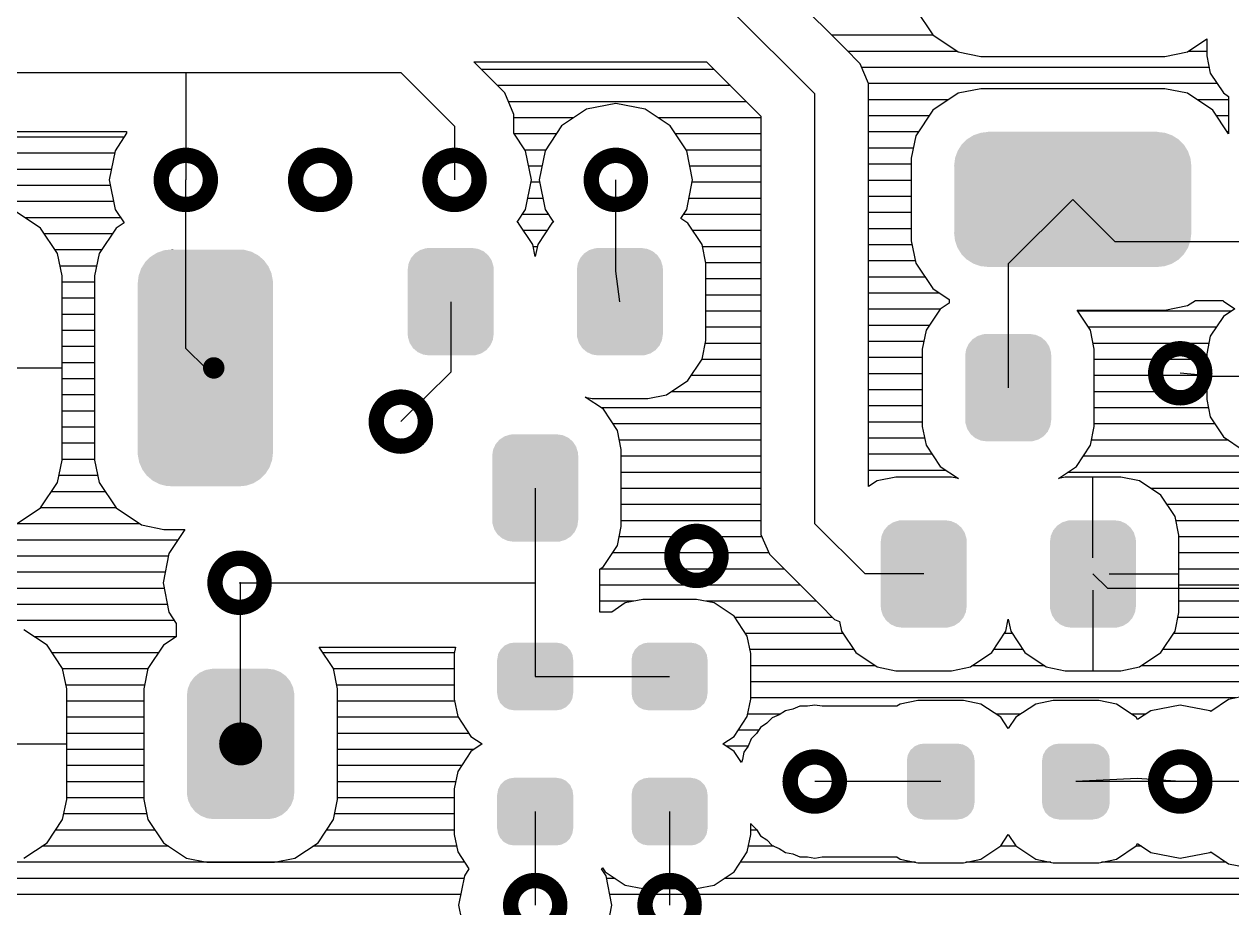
# Model space of a CAD drawing. Extents: x 295 to 953, y 10 to 290.
# Drawn here: x 752.84 to 781.38, y 116.29 to 137.18 of the extents above; entities that cross this region are included whole.
import ezdxf

# ---------------------------------------------------------------- set-up
doc = ezdxf.new("R2010")
doc.units = 0
doc.header["$LTSCALE"] = 5
doc.header["$MEASUREMENT"] = 0
doc.layers.get('0').update_dxf_attribs({"linetype": 'CONTINUOUS', "lineweight": 25})

msp = doc.modelspace()

# ---------------------------------------------------------------- linework, layer by layer
for p, q in [((772.242, 136.604), (770.566, 138.28)), ((771.521, 135.532), (769.489, 137.564)), ((773.909, 137.528), (774.31, 136.929)), ((774.325, 136.919), (771.933, 136.919)), ((774.31, 136.929), (774.909, 136.528)), ((780.33, 136.528), (780.782, 136.832)), ((780.782, 136.832), (780.782, 136.436)), ((772.598, 136.248), (772.242, 136.604)), ((774.894, 136.538), (772.314, 136.538)), ((774.909, 136.528), (775.443, 136.421)), ((775.443, 136.421), (779.796, 136.421)), ((779.796, 136.421), (780.33, 136.528)), ((780.782, 136.538), (780.345, 136.538)), ((780.782, 136.436), (780.868, 136.025)), ((763.805, 135.954), (763.464, 136.294)), ((763.464, 136.294), (768.966, 136.294)), ((769.149, 136.111), (763.647, 136.111)), ((768.966, 136.294), (770.251, 135.004)), ((772.791, 135.781), (772.598, 136.248)), ((780.838, 136.157), (772.639, 136.157)), ((750.642, 136.04), (756.662, 136.04)), ((756.662, 136.04), (761.742, 136.04)), ((756.662, 136.04), (756.662, 133.5)), ((761.742, 136.04), (763.012, 134.77)), ((764.201, 135.557), (763.805, 135.954)), ((780.868, 136.025), (781.178, 135.557)), ((769.53, 135.73), (764.028, 135.73)), ((764.409, 135.044), (764.201, 135.557)), ((772.791, 135.278), (772.791, 135.781)), ((781.031, 135.776), (772.791, 135.776)), ((774.909, 135.547), (774.31, 135.146)), ((775.443, 135.654), (774.909, 135.547)), ((779.796, 135.654), (775.443, 135.654)), ((780.33, 135.547), (779.796, 135.654)), ((780.929, 135.146), (780.33, 135.547)), ((781.178, 135.557), (781.3, 135.476)), ((769.911, 135.349), (764.287, 135.349)), ((766.822, 135.308), (766.131, 135.171)), ((767.518, 135.171), (766.822, 135.308)), ((771.521, 125.372), (771.521, 135.532)), ((774.681, 135.395), (772.791, 135.395)), ((772.791, 126.251), (772.791, 135.278)), ((781.3, 135.395), (780.558, 135.395)), ((781.3, 135.476), (781.3, 134.587)), ((764.409, 134.607), (764.409, 135.044)), ((765.821, 134.968), (764.409, 134.968)), ((766.131, 135.171), (765.542, 134.78)), ((768.107, 134.78), (767.518, 135.171)), ((770.251, 134.968), (767.828, 134.968)), ((770.251, 135.004), (770.251, 125.621)), ((774.219, 135.014), (772.791, 135.014)), ((774.31, 135.146), (773.909, 134.546)), ((781.3, 134.587), (780.929, 135.146)), ((781.3, 135.014), (781.021, 135.014)), ((763.012, 134.77), (763.012, 133.5)), ((765.542, 134.78), (765.151, 134.191)), ((768.499, 134.191), (768.107, 134.78)), ((755.204, 134.511), (752.06, 134.511)), ((752.146, 134.643), (755.265, 134.643)), ((755.265, 134.607), (754.991, 134.191)), ((755.265, 134.643), (755.265, 134.607)), ((764.689, 134.191), (764.409, 134.607)), ((765.415, 134.587), (764.424, 134.587)), ((770.251, 134.587), (768.234, 134.587)), ((773.965, 134.633), (772.791, 134.633)), ((773.909, 134.546), (773.802, 134.018)), ((781.3, 134.633), (781.275, 134.633)), ((754.981, 134.13), (751.242, 134.13)), ((754.991, 134.191), (754.854, 133.5)), ((765.161, 134.206), (764.678, 134.206)), ((764.826, 133.5), (764.689, 134.191)), ((765.151, 134.191), (765.014, 133.5)), ((770.251, 134.206), (768.488, 134.206)), ((768.636, 133.5), (768.499, 134.191)), ((773.853, 134.252), (772.791, 134.252)), ((765.075, 133.825), (764.765, 133.825)), ((770.251, 133.825), (768.575, 133.825)), ((773.802, 133.871), (772.791, 133.871)), ((773.802, 134.018), (773.802, 132.057)), ((754.904, 133.749), (748.9, 133.749)), ((754.879, 133.368), (748.925, 133.368)), ((754.854, 133.5), (754.991, 132.804)), ((756.662, 129.512), (756.662, 133.5)), ((764.689, 132.804), (764.826, 133.5)), ((765.024, 133.444), (764.816, 133.444)), ((765.014, 133.5), (765.151, 132.804)), ((766.822, 131.346), (766.822, 133.5)), ((768.499, 132.804), (768.636, 133.5)), ((770.251, 133.444), (768.626, 133.444)), ((773.802, 133.49), (772.791, 133.49)), ((754.955, 132.987), (748.849, 132.987)), ((765.1, 133.063), (764.739, 133.063)), ((770.251, 133.063), (768.549, 133.063)), ((773.802, 133.109), (772.791, 133.109)), ((777.617, 133.038), (776.093, 131.514)), ((778.608, 132.047), (777.617, 133.038)), ((753.233, 132.362), (752.634, 132.763)), ((754.991, 132.804), (755.204, 132.484)), ((764.49, 132.504), (764.689, 132.804)), ((765.232, 132.682), (764.607, 132.682)), ((765.151, 132.804), (765.349, 132.504)), ((768.356, 132.591), (768.499, 132.804)), ((770.251, 132.682), (768.417, 132.682)), ((773.802, 132.728), (772.791, 132.728)), ((755.118, 132.606), (752.862, 132.606)), ((755.204, 132.484), (755.016, 132.362)), ((764.526, 132.479), (764.49, 132.504)), ((764.861, 131.976), (764.526, 132.479)), ((765.313, 132.479), (764.978, 131.976)), ((765.349, 132.504), (765.313, 132.479)), ((768.524, 132.479), (768.356, 132.591)), ((768.864, 131.976), (768.524, 132.479)), ((753.634, 131.763), (753.233, 132.362)), ((754.925, 132.225), (753.325, 132.225)), ((755.016, 132.362), (754.615, 131.763)), ((765.191, 132.301), (764.648, 132.301)), ((770.251, 132.301), (768.646, 132.301)), ((773.802, 132.347), (772.791, 132.347)), ((754.671, 131.844), (753.579, 131.844)), ((764.917, 131.692), (764.861, 131.976)), ((764.963, 131.92), (764.876, 131.92)), ((764.978, 131.976), (764.917, 131.692)), ((768.951, 131.529), (768.864, 131.976)), ((770.251, 131.92), (768.874, 131.92)), ((773.822, 131.966), (772.791, 131.966)), ((773.802, 132.057), (773.909, 131.529)), ((778.608, 132.047), (782.697, 132.047)), ((753.741, 131.229), (753.634, 131.763)), ((754.615, 131.763), (754.508, 131.229)), ((770.251, 131.539), (768.951, 131.539)), ((773.899, 131.585), (772.791, 131.585)), ((754.554, 131.463), (753.695, 131.463)), ((766.919, 130.62), (766.822, 131.346)), ((768.951, 129.705), (768.951, 131.529)), ((773.909, 131.529), (774.31, 130.93)), ((776.093, 131.514), (776.093, 128.588)), ((753.741, 126.876), (753.741, 131.229)), ((754.508, 131.082), (753.741, 131.082)), ((754.508, 131.229), (754.508, 126.876)), ((770.251, 131.158), (768.951, 131.158)), ((774.127, 131.204), (772.791, 131.204)), ((754.508, 130.701), (753.741, 130.701)), ((770.251, 130.777), (768.951, 130.777)), ((774.468, 130.823), (772.791, 130.823)), ((774.31, 130.93), (774.696, 130.67)), ((762.921, 130.62), (762.921, 128.958)), ((774.488, 130.442), (772.791, 130.442)), ((774.488, 130.447), (774.153, 129.944)), ((774.696, 130.584), (774.488, 130.447)), ((774.696, 130.67), (774.696, 130.584)), ((778.039, 129.944), (777.719, 130.422)), ((777.719, 130.422), (779.796, 130.422)), ((779.796, 130.422), (780.33, 130.528)), ((780.33, 130.528), (780.518, 130.65)), ((780.518, 130.65), (781.163, 130.65)), ((781.163, 130.65), (781.178, 130.63)), ((781.178, 130.63), (781.447, 130.452)), ((781.447, 130.452), (781.178, 130.269)), ((754.508, 130.32), (753.741, 130.32)), ((770.251, 130.396), (768.951, 130.396)), ((781.366, 130.396), (777.739, 130.396)), ((781.178, 130.269), (780.868, 129.802)), ((754.508, 129.939), (753.741, 129.939)), ((770.251, 130.015), (768.951, 130.015)), ((774.229, 130.061), (772.791, 130.061)), ((774.153, 129.944), (774.061, 129.497)), ((781.005, 130.015), (777.993, 130.015)), ((778.125, 129.497), (778.039, 129.944)), ((754.508, 129.558), (753.741, 129.558)), ((768.864, 129.263), (768.951, 129.705)), ((770.251, 129.634), (768.935, 129.634)), ((774.102, 129.68), (772.791, 129.68)), ((780.833, 129.634), (778.1, 129.634)), ((780.868, 129.802), (780.782, 129.39)), ((757.124, 129.055), (756.662, 129.512)), ((768.524, 128.755), (768.864, 129.263)), ((774.061, 129.299), (772.791, 129.299)), ((774.061, 129.497), (774.061, 127.673)), ((778.125, 127.673), (778.125, 129.497)), ((780.782, 129.39), (780.782, 128.308)), ((751.506, 129.055), (753.741, 129.055)), ((754.508, 129.177), (753.741, 129.177)), ((757.124, 129.055), (757.297, 128.877)), ((757.323, 128.903), (757.323, 129.055)), ((770.251, 129.253), (768.859, 129.253)), ((780.782, 129.253), (778.125, 129.253)), ((754.508, 128.796), (753.741, 128.796)), ((757.297, 128.877), (757.323, 128.903)), ((762.921, 128.958), (761.742, 127.785)), ((768.021, 128.42), (768.524, 128.755)), ((770.251, 128.872), (768.6, 128.872)), ((774.061, 128.918), (772.791, 128.918)), ((780.782, 128.872), (778.125, 128.872)), ((780.995, 128.852), (780.157, 128.928)), ((782.316, 128.852), (780.782, 128.852)), ((782.697, 128.852), (780.995, 128.852)), ((754.508, 128.415), (753.741, 128.415)), ((767.579, 128.334), (768.021, 128.42)), ((770.251, 128.491), (768.128, 128.491)), ((774.061, 128.537), (772.791, 128.537)), ((780.782, 128.491), (778.125, 128.491)), ((766.527, 128.08), (766.101, 128.364)), ((766.101, 128.364), (766.263, 128.334)), ((766.263, 128.334), (767.579, 128.334)), ((774.061, 128.156), (772.791, 128.156)), ((780.782, 128.308), (780.868, 127.897)), ((754.508, 128.034), (753.741, 128.034)), ((770.251, 128.11), (766.482, 128.11)), ((766.863, 127.572), (766.527, 128.08)), ((780.823, 128.11), (778.125, 128.11)), ((780.868, 127.897), (781.178, 127.429)), ((754.508, 127.653), (753.741, 127.653)), ((770.251, 127.729), (766.761, 127.729)), ((766.949, 127.13), (766.863, 127.572)), ((774.061, 127.775), (772.791, 127.775)), ((774.061, 127.673), (774.153, 127.231)), ((778.039, 127.231), (778.125, 127.673)), ((780.98, 127.729), (778.125, 127.729)), ((754.508, 127.272), (753.741, 127.272)), ((770.251, 127.348), (766.908, 127.348)), ((774.117, 127.394), (772.791, 127.394)), ((781.3, 127.348), (778.064, 127.348)), ((781.178, 127.429), (781.646, 127.114)), ((766.949, 125.306), (766.949, 127.13)), ((774.295, 127.013), (772.791, 127.013)), ((774.153, 127.231), (774.488, 126.723)), ((777.703, 126.723), (778.039, 127.231)), ((753.634, 126.342), (753.741, 126.876)), ((754.508, 126.891), (753.741, 126.891)), ((754.508, 126.876), (754.615, 126.342)), ((770.251, 126.967), (766.949, 126.967)), ((774.488, 126.723), (774.915, 126.439)), ((777.277, 126.439), (777.703, 126.723)), ((785.054, 126.967), (777.861, 126.967)), ((754.579, 126.51), (753.67, 126.51)), ((770.251, 126.586), (766.949, 126.586)), ((774.63, 126.632), (772.791, 126.632)), ((773.436, 126.469), (772.994, 126.383)), ((774.752, 126.469), (773.436, 126.469)), ((774.915, 126.439), (774.752, 126.469)), ((777.439, 126.469), (777.277, 126.439)), ((778.755, 126.469), (777.439, 126.469)), ((786.761, 126.586), (777.495, 126.586)), ((778.095, 124.564), (778.095, 126.469)), ((779.197, 126.383), (778.755, 126.469)), ((753.233, 125.743), (753.634, 126.342)), ((754.757, 126.129), (753.492, 126.129)), ((754.615, 126.342), (755.016, 125.743)), ((764.917, 126.215), (764.917, 123.975)), ((770.251, 126.205), (766.949, 126.205)), ((772.994, 126.383), (772.791, 126.251)), ((779.7, 126.048), (779.197, 126.383)), ((786.761, 126.205), (779.466, 126.205)), ((780.04, 125.54), (779.7, 126.048)), ((752.634, 125.342), (753.233, 125.743)), ((755.011, 125.748), (753.238, 125.748)), ((755.016, 125.743), (755.616, 125.342)), ((770.251, 125.824), (766.949, 125.824)), ((770.251, 125.621), (770.251, 125.118)), ((784.236, 125.824), (779.852, 125.824)), ((755.575, 125.367), (752.674, 125.367)), ((755.616, 125.342), (756.144, 125.235)), ((766.863, 124.859), (766.949, 125.306)), ((770.251, 125.443), (766.949, 125.443)), ((772.71, 124.183), (771.521, 125.372)), ((780.127, 125.098), (780.04, 125.54)), ((783.83, 125.443), (780.061, 125.443)), ((756.474, 124.986), (742.758, 124.986)), ((756.144, 125.235), (756.642, 125.235)), ((756.642, 125.235), (756.261, 124.666)), ((770.277, 125.062), (766.903, 125.062)), ((770.251, 125.118), (770.449, 124.651)), ((780.127, 123.274), (780.127, 125.098)), ((783.576, 125.062), (780.127, 125.062)), ((766.527, 124.356), (766.863, 124.859)), ((756.251, 124.605), (742.565, 124.605)), ((756.261, 124.666), (756.124, 123.975)), ((770.434, 124.681), (766.741, 124.681)), ((770.449, 124.651), (771.633, 123.467)), ((783.49, 124.681), (780.127, 124.681)), ((756.174, 124.224), (742.311, 124.224)), ((766.441, 124.3), (766.527, 124.356)), ((770.8, 124.3), (766.441, 124.3)), ((766.441, 124.275), (766.441, 124.3)), ((766.441, 123.67), (766.441, 124.275)), ((774.097, 124.183), (772.71, 124.183)), ((778.095, 124.183), (778.435, 123.848)), ((778.476, 124.183), (780.127, 124.183)), ((783.439, 124.3), (780.127, 124.3)), ((756.149, 123.843), (742.311, 123.843)), ((756.124, 123.975), (756.261, 123.279)), ((757.932, 123.975), (764.917, 123.975)), ((757.958, 123.975), (757.932, 123.975)), ((757.958, 123.95), (757.932, 123.975)), ((757.937, 123.975), (757.932, 123.975)), ((757.958, 120.165), (757.958, 123.975)), ((757.958, 120.165), (757.958, 123.95)), ((764.917, 123.975), (764.917, 121.76)), ((771.181, 123.919), (766.441, 123.919)), ((778.435, 123.848), (782.697, 123.848)), ((783.515, 123.919), (780.127, 123.919)), ((766.441, 123.284), (766.441, 123.67)), ((767.457, 123.579), (767.041, 123.497)), ((768.732, 123.579), (767.457, 123.579)), ((769.149, 123.497), (768.732, 123.579)), ((778.095, 123.802), (778.095, 121.897)), ((756.225, 123.462), (745.064, 123.462)), ((756.261, 123.279), (756.434, 123.015)), ((767.244, 123.538), (766.441, 123.538)), ((766.726, 123.284), (766.441, 123.284)), ((767.041, 123.497), (766.726, 123.284)), ((771.562, 123.538), (768.946, 123.538)), ((769.616, 123.183), (769.149, 123.497)), ((771.633, 123.467), (771.988, 123.106)), ((780.04, 122.827), (780.127, 123.274)), ((783.647, 123.538), (780.127, 123.538)), ((756.388, 123.081), (745.552, 123.081)), ((756.434, 123.015), (756.434, 122.695)), ((769.926, 122.715), (769.616, 123.183)), ((771.943, 123.157), (769.636, 123.157)), ((771.988, 123.106), (772.105, 123.061)), ((772.105, 123.061), (772.151, 122.827)), ((776.037, 122.827), (776.093, 123.111)), ((776.093, 123.111), (776.154, 122.827)), ((783.901, 123.157), (780.106, 123.157)), ((753.386, 122.497), (752.837, 122.862)), ((756.434, 122.7), (753.076, 122.7)), ((756.434, 122.695), (756.134, 122.497)), ((772.187, 122.776), (769.89, 122.776)), ((770.012, 122.304), (769.926, 122.715)), ((772.151, 122.827), (772.491, 122.324)), ((775.702, 122.324), (776.037, 122.827)), ((776.19, 122.776), (776.002, 122.776)), ((776.154, 122.827), (776.489, 122.324)), ((779.7, 122.324), (780.04, 122.827)), ((784.404, 122.776), (780.005, 122.776)), ((753.751, 121.948), (753.386, 122.497)), ((756.134, 122.497), (755.768, 121.948)), ((760.152, 121.948), (759.817, 122.451)), ((759.817, 122.451), (763.032, 122.451)), ((763.032, 122.451), (763.002, 122.304)), ((756.017, 122.319), (753.502, 122.319)), ((763.007, 122.319), (759.903, 122.319)), ((763.002, 122.304), (763.002, 121.222)), ((772.441, 122.395), (769.992, 122.395)), ((770.012, 121.222), (770.012, 122.304)), ((772.491, 122.324), (772.994, 121.989)), ((775.199, 121.989), (775.702, 122.324)), ((776.444, 122.395), (775.748, 122.395)), ((776.489, 122.324), (776.992, 121.989)), ((779.197, 121.989), (779.7, 122.324)), ((784.871, 122.395), (779.751, 122.395)), ((753.848, 121.471), (753.751, 121.948)), ((755.768, 121.938), (753.751, 121.938)), ((755.768, 121.948), (755.672, 121.471)), ((760.244, 121.471), (760.152, 121.948)), ((763.002, 121.938), (760.152, 121.938)), ((772.954, 122.014), (770.012, 122.014)), ((772.994, 121.989), (773.436, 121.897)), ((773.436, 121.897), (774.752, 121.897)), ((774.752, 121.897), (775.199, 121.989)), ((776.957, 122.014), (775.235, 122.014)), ((776.992, 121.989), (777.439, 121.897)), ((777.439, 121.897), (778.755, 121.897)), ((778.755, 121.897), (779.197, 121.989)), ((784.79, 122.014), (779.238, 122.014)), ((755.692, 121.557), (753.827, 121.557)), ((763.002, 121.557), (760.228, 121.557)), ((764.917, 121.76), (768.092, 121.76)), ((784.775, 121.633), (770.012, 121.633)), ((753.848, 118.854), (753.848, 121.471)), ((755.672, 121.471), (755.672, 118.854)), ((760.244, 118.854), (760.244, 121.471)), ((781.747, 121.308), (781.3, 121.217)), ((755.672, 121.176), (753.848, 121.176)), ((763.012, 121.176), (760.244, 121.176)), ((763.002, 121.222), (763.088, 120.81)), ((769.926, 120.81), (770.012, 121.222)), ((781.473, 121.252), (770.012, 121.252)), ((771.003, 120.983), (770.83, 120.947)), ((771.171, 121.054), (771.003, 120.983)), ((771.348, 121.054), (771.171, 121.054)), ((771.521, 121.084), (771.348, 121.054)), ((771.699, 121.054), (771.521, 121.084)), ((773.462, 121.054), (771.699, 121.054)), ((773.543, 121.105), (773.462, 121.054)), ((773.954, 121.191), (773.543, 121.105)), ((775.036, 121.191), (773.954, 121.191)), ((775.448, 121.105), (775.036, 121.191)), ((775.915, 120.795), (775.448, 121.105)), ((776.743, 121.105), (776.276, 120.795)), ((777.155, 121.191), (776.743, 121.105)), ((778.237, 121.191), (777.155, 121.191)), ((778.648, 121.105), (778.237, 121.191)), ((779.116, 120.795), (778.648, 121.105)), ((780.157, 121.084), (779.466, 120.947)), ((780.853, 120.947), (780.157, 121.084)), ((781.3, 121.217), (780.878, 120.932)), ((755.672, 120.795), (753.848, 120.795)), ((763.093, 120.795), (760.244, 120.795)), ((763.088, 120.81), (763.398, 120.343)), ((769.616, 120.343), (769.926, 120.81)), ((770.713, 120.871), (769.941, 120.871)), ((770.515, 120.78), (770.388, 120.653)), ((770.683, 120.851), (770.515, 120.78)), ((770.83, 120.947), (770.683, 120.851)), ((776.388, 120.871), (775.804, 120.871)), ((776.093, 120.526), (775.915, 120.795)), ((776.276, 120.795), (776.093, 120.526)), ((779.349, 120.871), (779.004, 120.871)), ((779.151, 120.739), (779.116, 120.795)), ((779.466, 120.947), (779.151, 120.739)), ((780.878, 120.932), (780.853, 120.947)), ((755.672, 120.414), (753.848, 120.414)), ((763.347, 120.414), (760.244, 120.414)), ((770.195, 120.49), (769.713, 120.49)), ((770.241, 120.556), (770.144, 120.409)), ((770.388, 120.653), (770.241, 120.556)), ((751.943, 120.165), (753.848, 120.165)), ((763.398, 120.343), (763.667, 120.165)), ((763.667, 120.165), (763.398, 119.982)), ((769.347, 120.165), (769.616, 120.343)), ((769.616, 119.982), (769.347, 120.165)), ((770.017, 120.282), (769.946, 120.114)), ((770.144, 120.409), (770.017, 120.282)), ((755.672, 120.033), (753.848, 120.033)), ((763.474, 120.033), (760.244, 120.033)), ((763.398, 119.982), (763.088, 119.515)), ((769.941, 120.109), (769.428, 120.109)), ((769.789, 119.728), (769.616, 119.982)), ((769.85, 119.967), (769.814, 119.794)), ((769.946, 120.114), (769.85, 119.967)), ((755.672, 119.652), (753.848, 119.652)), ((763.18, 119.652), (760.244, 119.652)), ((769.814, 119.794), (769.789, 119.728)), ((755.672, 119.271), (753.848, 119.271)), ((763.038, 119.271), (760.244, 119.271)), ((763.088, 119.515), (763.002, 119.103)), ((774.498, 119.276), (771.521, 119.276)), ((779.141, 119.347), (777.693, 119.276)), ((780.157, 119.276), (777.693, 119.276)), ((780.157, 119.276), (779.141, 119.347)), ((782.656, 119.276), (780.157, 119.276)), ((763.002, 119.103), (763.002, 118.021)), ((753.751, 118.377), (753.848, 118.854)), ((755.672, 118.89), (753.848, 118.89)), ((755.672, 118.854), (755.768, 118.377)), ((760.152, 118.377), (760.244, 118.854)), ((763.002, 118.89), (760.244, 118.89)), ((755.743, 118.509), (753.777, 118.509)), ((763.002, 118.509), (760.177, 118.509)), ((764.917, 118.565), (764.917, 116.355)), ((768.092, 118.565), (768.092, 116.355)), ((753.386, 117.828), (753.751, 118.377)), ((755.931, 118.128), (753.589, 118.128)), ((755.768, 118.377), (756.134, 117.828)), ((759.786, 117.828), (760.152, 118.377)), ((763.002, 118.128), (759.984, 118.128)), ((768.092, 118.184), (768.092, 116.746)), ((770.012, 118.021), (770.012, 118.28)), ((770.012, 118.28), (770.017, 118.265)), ((770.15, 118.128), (770.012, 118.128)), ((770.017, 118.265), (770.144, 118.138)), ((770.144, 118.138), (770.241, 117.991)), ((763.002, 118.021), (763.088, 117.61)), ((769.926, 117.61), (770.012, 118.021)), ((770.241, 117.991), (770.388, 117.894)), ((770.388, 117.894), (770.515, 117.767)), ((775.915, 117.752), (776.093, 118.021)), ((776.093, 118.021), (776.276, 117.752)), ((752.837, 117.462), (753.386, 117.828)), ((756.256, 117.747), (753.264, 117.747)), ((756.134, 117.828), (756.682, 117.462)), ((759.238, 117.462), (759.786, 117.828)), ((763.058, 117.747), (759.664, 117.747)), ((763.088, 117.61), (763.352, 117.208)), ((769.616, 117.142), (769.926, 117.61)), ((770.556, 117.747), (769.956, 117.747)), ((770.515, 117.767), (770.683, 117.696)), ((770.683, 117.696), (770.83, 117.6)), ((770.83, 117.6), (771.003, 117.564)), ((771.003, 117.564), (771.171, 117.498)), ((775.448, 117.442), (775.915, 117.752)), ((776.281, 117.747), (775.91, 117.747)), ((776.276, 117.752), (776.743, 117.442)), ((778.648, 117.442), (779.116, 117.752)), ((779.243, 117.747), (779.111, 117.747)), ((779.116, 117.752), (779.151, 117.808)), ((779.151, 117.808), (779.466, 117.6)), ((779.466, 117.6), (780.157, 117.462)), ((780.157, 117.462), (780.853, 117.6)), ((780.853, 117.6), (780.878, 117.615)), ((780.878, 117.615), (781.3, 117.33)), ((763.246, 117.366), (745.639, 117.366)), ((756.682, 117.462), (757.16, 117.371)), ((757.16, 117.371), (758.755, 117.371)), ((758.755, 117.371), (759.238, 117.462)), ((773.899, 117.366), (769.769, 117.366)), ((771.171, 117.498), (771.348, 117.498)), ((771.348, 117.498), (771.521, 117.462)), ((771.521, 117.462), (771.699, 117.498)), ((771.699, 117.498), (773.462, 117.498)), ((773.462, 117.498), (773.543, 117.442)), ((773.543, 117.442), (773.954, 117.356)), ((773.954, 117.356), (775.036, 117.356)), ((775.036, 117.356), (775.448, 117.442)), ((777.099, 117.366), (775.092, 117.366)), ((776.743, 117.442), (777.155, 117.356)), ((777.155, 117.356), (778.237, 117.356)), ((778.237, 117.356), (778.648, 117.442)), ((781.244, 117.366), (778.293, 117.366)), ((781.3, 117.33), (781.747, 117.244)), ((763.246, 117.046), (763.109, 116.355)), ((763.352, 117.208), (763.246, 117.046)), ((766.487, 117.208), (766.507, 117.239)), ((766.594, 117.046), (766.487, 117.208)), ((766.507, 117.239), (766.573, 117.142)), ((766.573, 117.142), (767.041, 116.827)), ((766.731, 116.355), (766.594, 117.046)), ((769.149, 116.827), (769.616, 117.142)), ((763.236, 116.985), (745.252, 116.985)), ((766.807, 116.985), (766.604, 116.985)), ((767.041, 116.827), (767.457, 116.746)), ((767.457, 116.746), (768.732, 116.746)), ((768.732, 116.746), (769.149, 116.827)), ((784.775, 116.985), (769.382, 116.985)), ((763.159, 116.604), (742.55, 116.604)), ((784.775, 116.604), (766.68, 116.604)), ((763.109, 116.355), (763.246, 115.659)), ((766.594, 115.659), (766.731, 116.355))]:
    msp.add_line(p, q)
for points, const_width in [([(757.243, 133.5, -1), (756.082, 133.5, -1)], 0.363), ([(760.418, 133.5, -1), (759.257, 133.5, -1)], 0.363), ([(763.593, 133.5, -1), (762.432, 133.5, -1)], 0.363), ([(767.403, 133.5, -1), (766.242, 133.5, -1)], 0.363), ([(780.738, 128.928, -1), (779.577, 128.928, -1)], 0.363), ([(757.45, 129.055, -1), (757.196, 129.055, -1)], 0.254), ([(762.323, 127.785, -1), (761.162, 127.785, -1)], 0.363), ([(769.308, 124.61, -1), (768.147, 124.61, -1)], 0.363), ([(758.513, 123.975, -1), (757.352, 123.975, -1)], 0.363), ([(758.212, 120.165, -1), (757.704, 120.165, -1)], 0.508), ([(772.102, 119.276, -1), (770.941, 119.276, -1)], 0.363), ([(780.738, 119.276, -1), (779.577, 119.276, -1)], 0.363), ([(765.498, 116.355, -1), (764.337, 116.355, -1)], 0.363), ([(768.673, 116.355, -1), (767.512, 116.355, -1)], 0.363)]:
    msp.add_lwpolyline(points, format="xyb", close=True, dxfattribs=dict(const_width=const_width))
for points in [[(780.241, 134.336), (780.118, 134.459), (774.993, 134.336), (775.117, 134.459)], [(780.118, 134.459), (780.112, 134.462), (775.117, 134.459), (775.121, 134.462)], [(780.112, 134.462), (779.965, 134.555), (775.121, 134.462), (775.27, 134.555)], [(779.965, 134.555), (779.959, 134.557), (775.27, 134.555), (775.274, 134.557)], [(779.959, 134.557), (779.795, 134.614), (775.274, 134.557), (775.441, 134.614)], [(779.795, 134.614), (779.785, 134.615), (775.441, 134.614), (775.444, 134.615)], [(779.785, 134.615), (779.616, 134.634), (775.444, 134.615), (775.618, 134.634)], [(779.616, 134.634), (779.616, 134.638), (775.618, 134.634), (775.618, 134.638)], [(780.398, 134.014), (780.34, 134.179), (774.836, 134.014), (774.895, 134.179)], [(780.34, 134.179), (780.337, 134.184), (774.895, 134.179), (774.896, 134.184)], [(780.337, 134.184), (780.245, 134.332), (774.896, 134.184), (774.99, 134.332)], [(780.245, 134.332), (780.241, 134.336), (774.99, 134.332), (774.993, 134.336)], [(780.419, 133.835), (780.399, 134.009), (774.815, 133.835), (774.836, 134.009)], [(780.416, 133.772), (780.419, 133.835), (774.818, 133.772), (774.815, 133.835)], [(780.399, 134.009), (780.398, 134.014), (774.836, 134.009), (774.836, 134.014)], [(780.416, 132.304), (780.416, 133.772), (774.818, 132.304), (774.818, 133.772)], [(780.419, 132.24), (780.416, 132.304), (774.815, 132.24), (774.818, 132.304)], [(780.399, 132.066), (780.419, 132.24), (774.835, 132.066), (774.815, 132.24)], [(758.212, 131.802), (758.078, 131.838), (756.05, 131.802), (756.154, 131.838)], [(758.078, 131.838), (758.038, 131.848), (756.154, 131.838), (756.254, 131.848)], [(758.038, 131.848), (757.858, 131.854), (756.254, 131.848), (756.31, 131.854)], [(756.389, 131.854), (756.333, 131.856), (756.31, 131.854), (756.333, 131.856)], [(763.701, 131.81), (763.632, 131.842), (762.149, 131.81), (762.197, 131.842)], [(763.632, 131.842), (763.571, 131.869), (762.197, 131.842), (762.288, 131.869)], [(763.571, 131.869), (763.472, 131.884), (762.288, 131.869), (762.334, 131.884)], [(763.472, 131.884), (763.429, 131.89), (762.334, 131.884), (762.413, 131.89)], [(767.699, 131.81), (767.63, 131.842), (766.147, 131.81), (766.195, 131.842)], [(767.63, 131.842), (767.569, 131.869), (766.195, 131.842), (766.286, 131.869)], [(767.569, 131.869), (767.47, 131.884), (766.286, 131.869), (766.332, 131.884)], [(767.47, 131.884), (767.427, 131.89), (766.332, 131.884), (766.411, 131.89)], [(780.398, 132.061), (780.399, 132.066), (774.837, 132.061), (774.835, 132.066)], [(780.34, 131.896), (780.398, 132.061), (774.894, 131.896), (774.837, 132.061)], [(780.338, 131.892), (780.34, 131.896), (774.897, 131.892), (774.894, 131.896)], [(780.244, 131.744), (780.338, 131.892), (774.989, 131.744), (774.897, 131.892)], [(758.615, 131.456), (758.54, 131.557), (755.639, 131.456), (755.703, 131.557)], [(758.54, 131.557), (758.508, 131.601), (755.703, 131.557), (755.747, 131.601)], [(758.508, 131.601), (758.411, 131.684), (755.747, 131.601), (755.831, 131.684)], [(758.411, 131.684), (758.372, 131.718), (755.831, 131.684), (755.886, 131.718)], [(758.372, 131.718), (758.256, 131.779), (755.886, 131.718), (755.984, 131.779)], [(758.256, 131.779), (758.212, 131.802), (755.984, 131.779), (756.05, 131.802)], [(763.911, 131.524), (763.889, 131.597), (761.925, 131.524), (761.958, 131.597)], [(763.889, 131.597), (763.851, 131.654), (761.958, 131.597), (761.984, 131.654)], [(763.851, 131.654), (763.81, 131.717), (761.984, 131.654), (762.038, 131.717)], [(763.81, 131.717), (763.756, 131.763), (762.038, 131.717), (762.077, 131.763)], [(763.756, 131.763), (763.701, 131.81), (762.077, 131.763), (762.149, 131.81)], [(767.909, 131.524), (767.887, 131.597), (765.923, 131.524), (765.956, 131.597)], [(767.887, 131.597), (767.849, 131.654), (765.956, 131.597), (765.982, 131.654)], [(767.849, 131.654), (767.808, 131.717), (765.982, 131.654), (766.036, 131.717)], [(767.808, 131.717), (767.754, 131.763), (766.036, 131.717), (766.075, 131.763)], [(767.754, 131.763), (767.699, 131.81), (766.075, 131.763), (766.147, 131.81)], [(780.242, 131.74), (780.244, 131.744), (774.993, 131.74), (774.989, 131.744)], [(780.117, 131.616), (780.242, 131.74), (775.117, 131.616), (774.993, 131.74)], [(780.114, 131.613), (780.117, 131.616), (775.122, 131.613), (775.117, 131.616)], [(779.964, 131.521), (780.114, 131.613), (775.269, 131.521), (775.122, 131.613)], [(758.697, 131.235), (758.687, 131.291), (755.547, 131.235), (755.567, 131.291)], [(758.687, 131.291), (758.637, 131.405), (755.567, 131.291), (755.607, 131.405)], [(758.637, 131.405), (758.615, 131.456), (755.607, 131.405), (755.639, 131.456)], [(763.937, 131.382), (763.931, 131.46), (761.905, 131.382), (761.916, 131.46)], [(763.937, 129.858), (763.937, 131.382), (761.905, 129.858), (761.905, 131.382)], [(763.931, 131.46), (763.911, 131.524), (761.916, 131.46), (761.925, 131.524)], [(767.935, 131.382), (767.929, 131.46), (765.903, 131.382), (765.914, 131.46)], [(767.935, 129.858), (767.935, 131.382), (765.903, 129.858), (765.903, 131.382)], [(767.929, 131.46), (767.909, 131.524), (765.914, 131.46), (765.923, 131.524)], [(779.96, 131.518), (779.964, 131.521), (775.276, 131.518), (775.269, 131.521)], [(779.793, 131.461), (779.96, 131.518), (775.439, 131.461), (775.276, 131.518)], [(779.79, 131.46), (779.793, 131.461), (775.449, 131.46), (775.439, 131.461)], [(779.616, 131.442), (779.79, 131.46), (775.618, 131.442), (775.449, 131.46)], [(779.616, 131.438), (779.616, 131.442), (775.618, 131.438), (775.618, 131.442)], [(758.725, 127.056), (758.725, 131.054), (755.524, 127.056), (755.524, 131.054)], [(758.722, 131.057), (758.72, 131.114), (755.527, 131.057), (755.533, 131.114)], [(758.722, 131.054), (758.722, 131.057), (755.527, 131.054), (755.527, 131.057)], [(758.72, 131.114), (758.697, 131.235), (755.533, 131.114), (755.547, 131.235)], [(763.925, 129.779), (763.937, 129.858), (761.911, 129.779), (761.905, 129.858)], [(767.923, 129.779), (767.935, 129.858), (765.909, 129.779), (765.903, 129.858)], [(776.805, 129.81), (776.743, 129.837), (775.369, 129.81), (775.46, 129.837)], [(776.743, 129.837), (776.644, 129.852), (775.46, 129.837), (775.506, 129.852)], [(776.644, 129.852), (776.601, 129.858), (775.506, 129.852), (775.585, 129.858)], [(763.916, 129.716), (763.925, 129.779), (761.93, 129.716), (761.911, 129.779)], [(763.883, 129.642), (763.916, 129.716), (761.953, 129.642), (761.93, 129.716)], [(763.857, 129.585), (763.883, 129.642), (761.99, 129.585), (761.953, 129.642)], [(763.803, 129.522), (763.857, 129.585), (762.031, 129.522), (761.99, 129.585)], [(767.914, 129.716), (767.923, 129.779), (765.928, 129.716), (765.909, 129.779)], [(767.881, 129.642), (767.914, 129.716), (765.951, 129.642), (765.928, 129.716)], [(767.855, 129.585), (767.881, 129.642), (765.988, 129.585), (765.951, 129.642)], [(767.801, 129.522), (767.855, 129.585), (766.029, 129.522), (765.988, 129.585)], [(777.084, 129.492), (777.061, 129.565), (775.097, 129.492), (775.131, 129.565)], [(777.061, 129.565), (777.024, 129.622), (775.131, 129.565), (775.156, 129.622)], [(777.024, 129.622), (776.983, 129.685), (775.156, 129.622), (775.21, 129.685)], [(776.983, 129.685), (776.929, 129.731), (775.21, 129.685), (775.25, 129.731)], [(776.929, 129.731), (776.874, 129.778), (775.25, 129.731), (775.322, 129.778)], [(776.874, 129.778), (776.805, 129.81), (775.322, 129.778), (775.369, 129.81)], [(763.764, 129.476), (763.803, 129.522), (762.085, 129.476), (762.031, 129.522)], [(763.692, 129.429), (763.764, 129.476), (762.14, 129.429), (762.085, 129.476)], [(763.644, 129.398), (763.692, 129.429), (762.209, 129.398), (762.14, 129.429)], [(763.553, 129.37), (763.644, 129.398), (762.271, 129.37), (762.209, 129.398)], [(763.507, 129.356), (763.553, 129.37), (762.37, 129.356), (762.271, 129.37)], [(763.429, 129.35), (763.507, 129.356), (762.413, 129.35), (762.37, 129.356)], [(767.762, 129.476), (767.801, 129.522), (766.083, 129.476), (766.029, 129.522)], [(767.69, 129.429), (767.762, 129.476), (766.138, 129.429), (766.083, 129.476)], [(767.642, 129.398), (767.69, 129.429), (766.207, 129.398), (766.138, 129.429)], [(767.551, 129.37), (767.642, 129.398), (766.269, 129.37), (766.207, 129.398)], [(767.505, 129.356), (767.551, 129.37), (766.368, 129.356), (766.269, 129.37)], [(767.427, 129.35), (767.505, 129.356), (766.411, 129.35), (766.368, 129.356)], [(777.109, 129.35), (777.103, 129.428), (775.077, 129.35), (775.088, 129.428)], [(777.109, 127.826), (777.109, 129.35), (775.077, 127.826), (775.077, 129.35)], [(777.103, 129.428), (777.084, 129.492), (775.088, 129.428), (775.097, 129.492)], [(777.098, 127.747), (777.109, 127.826), (775.083, 127.747), (775.077, 127.826)], [(777.089, 127.684), (777.098, 127.747), (775.103, 127.684), (775.083, 127.747)], [(777.056, 127.61), (777.089, 127.684), (775.125, 127.61), (775.103, 127.684)], [(777.03, 127.553), (777.056, 127.61), (775.162, 127.553), (775.125, 127.61)], [(776.976, 127.49), (777.03, 127.553), (775.204, 127.49), (775.162, 127.553)], [(765.848, 127.25), (765.807, 127.313), (763.98, 127.25), (764.034, 127.313)], [(765.807, 127.313), (765.753, 127.359), (764.034, 127.313), (764.074, 127.359)], [(765.753, 127.359), (765.698, 127.406), (764.074, 127.359), (764.146, 127.406)], [(765.698, 127.406), (765.629, 127.437), (764.146, 127.406), (764.193, 127.437)], [(765.629, 127.437), (765.567, 127.465), (764.193, 127.437), (764.284, 127.465)], [(765.567, 127.465), (765.468, 127.479), (764.284, 127.465), (764.33, 127.479)], [(765.468, 127.479), (765.425, 127.485), (764.33, 127.479), (764.409, 127.485)], [(776.937, 127.444), (776.976, 127.49), (775.257, 127.444), (775.204, 127.49)], [(776.864, 127.397), (776.937, 127.444), (775.313, 127.397), (775.257, 127.444)], [(776.817, 127.366), (776.864, 127.397), (775.382, 127.366), (775.313, 127.397)], [(776.726, 127.338), (776.817, 127.366), (775.443, 127.338), (775.382, 127.366)], [(776.68, 127.324), (776.726, 127.338), (775.542, 127.324), (775.443, 127.338)], [(776.601, 127.318), (776.68, 127.324), (775.585, 127.318), (775.542, 127.324)], [(758.722, 127.053), (758.722, 127.056), (755.527, 127.053), (755.527, 127.056)], [(758.716, 126.996), (758.722, 127.053), (755.529, 126.996), (755.527, 127.053)], [(758.702, 126.875), (758.716, 126.996), (755.551, 126.875), (755.529, 126.996)], [(765.933, 126.977), (765.927, 127.056), (763.901, 126.977), (763.912, 127.056)], [(765.933, 125.453), (765.933, 126.977), (763.901, 125.453), (763.901, 126.977)], [(765.927, 127.056), (765.908, 127.119), (763.912, 127.056), (763.921, 127.119)], [(765.908, 127.119), (765.885, 127.193), (763.921, 127.119), (763.955, 127.193)], [(765.885, 127.193), (765.848, 127.25), (763.955, 127.193), (763.98, 127.25)], [(758.682, 126.819), (758.702, 126.875), (755.562, 126.819), (755.551, 126.875)], [(758.642, 126.705), (758.682, 126.819), (755.612, 126.705), (755.562, 126.819)], [(758.61, 126.654), (758.642, 126.705), (755.634, 126.654), (755.612, 126.705)], [(758.546, 126.553), (758.61, 126.654), (755.708, 126.553), (755.634, 126.654)], [(758.502, 126.509), (758.546, 126.553), (755.741, 126.509), (755.708, 126.553)], [(758.418, 126.426), (758.502, 126.509), (755.838, 126.426), (755.741, 126.509)], [(758.363, 126.392), (758.418, 126.426), (755.877, 126.392), (755.838, 126.426)], [(758.265, 126.331), (758.363, 126.392), (755.993, 126.331), (755.877, 126.392)], [(758.199, 126.308), (758.265, 126.331), (756.037, 126.308), (755.993, 126.331)], [(758.095, 126.272), (758.199, 126.308), (756.171, 126.272), (756.037, 126.308)], [(757.996, 126.262), (758.095, 126.272), (756.211, 126.262), (756.171, 126.272)], [(757.94, 126.256), (757.996, 126.262), (756.391, 126.256), (756.211, 126.262)], [(757.916, 126.253), (757.94, 126.256), (757.916, 126.253), (757.858, 126.256)], [(765.922, 125.375), (765.933, 125.453), (763.907, 125.375), (763.901, 125.453)], [(765.913, 125.311), (765.922, 125.375), (763.927, 125.311), (763.907, 125.375)], [(765.88, 125.238), (765.913, 125.311), (763.949, 125.238), (763.927, 125.311)], [(775.027, 125.218), (774.986, 125.281), (773.16, 125.218), (773.214, 125.281)], [(774.986, 125.281), (774.932, 125.327), (773.214, 125.281), (773.253, 125.327)], [(774.932, 125.327), (774.877, 125.374), (773.253, 125.327), (773.325, 125.374)], [(774.877, 125.374), (774.808, 125.405), (773.325, 125.374), (773.373, 125.405)], [(774.808, 125.405), (774.747, 125.433), (773.373, 125.405), (773.464, 125.433)], [(774.747, 125.433), (774.648, 125.447), (773.464, 125.433), (773.51, 125.447)], [(774.648, 125.447), (774.605, 125.453), (773.51, 125.447), (773.589, 125.453)], [(779.025, 125.218), (778.984, 125.281), (777.158, 125.218), (777.212, 125.281)], [(778.984, 125.281), (778.93, 125.327), (777.212, 125.281), (777.251, 125.327)], [(778.93, 125.327), (778.875, 125.374), (777.251, 125.327), (777.323, 125.374)], [(778.875, 125.374), (778.806, 125.405), (777.323, 125.374), (777.371, 125.405)], [(778.806, 125.405), (778.745, 125.433), (777.371, 125.405), (777.462, 125.433)], [(778.745, 125.433), (778.646, 125.447), (777.462, 125.433), (777.508, 125.447)], [(778.646, 125.447), (778.603, 125.453), (777.508, 125.447), (777.587, 125.453)], [(765.854, 125.181), (765.88, 125.238), (763.986, 125.181), (763.949, 125.238)], [(765.8, 125.118), (765.854, 125.181), (764.028, 125.118), (763.986, 125.181)], [(765.761, 125.072), (765.8, 125.118), (764.081, 125.072), (764.028, 125.118)], [(765.688, 125.025), (765.761, 125.072), (764.137, 125.025), (764.081, 125.072)], [(765.641, 124.993), (765.688, 125.025), (764.206, 124.993), (764.137, 125.025)], [(765.55, 124.966), (765.641, 124.993), (764.267, 124.966), (764.206, 124.993)], [(775.113, 124.945), (775.107, 125.024), (773.081, 124.945), (773.092, 125.024)], [(775.107, 125.024), (775.087, 125.087), (773.092, 125.024), (773.101, 125.087)], [(775.087, 125.087), (775.065, 125.161), (773.101, 125.087), (773.134, 125.161)], [(775.065, 125.161), (775.027, 125.218), (773.134, 125.161), (773.16, 125.218)], [(779.111, 124.945), (779.105, 125.024), (777.079, 124.945), (777.09, 125.024)], [(779.105, 125.024), (779.085, 125.087), (777.09, 125.024), (777.099, 125.087)], [(779.085, 125.087), (779.063, 125.161), (777.099, 125.087), (777.132, 125.161)], [(779.063, 125.161), (779.025, 125.218), (777.132, 125.161), (777.158, 125.218)], [(765.504, 124.951), (765.55, 124.966), (764.366, 124.951), (764.267, 124.966)], [(765.425, 124.945), (765.504, 124.951), (764.409, 124.945), (764.366, 124.951)], [(775.113, 123.421), (775.113, 124.945), (773.081, 123.421), (773.081, 124.945)], [(779.111, 123.421), (779.111, 124.945), (777.079, 123.421), (777.079, 124.945)], [(775.101, 123.343), (775.113, 123.421), (773.087, 123.343), (773.081, 123.421)], [(775.092, 123.279), (775.101, 123.343), (773.106, 123.279), (773.087, 123.343)], [(775.059, 123.206), (775.092, 123.279), (773.129, 123.206), (773.106, 123.279)], [(779.099, 123.343), (779.111, 123.421), (777.085, 123.343), (777.079, 123.421)], [(779.09, 123.279), (779.099, 123.343), (777.104, 123.279), (777.085, 123.343)], [(779.057, 123.206), (779.09, 123.279), (777.127, 123.206), (777.104, 123.279)], [(775.033, 123.149), (775.059, 123.206), (773.166, 123.149), (773.129, 123.206)], [(774.979, 123.086), (775.033, 123.149), (773.207, 123.086), (773.166, 123.149)], [(774.94, 123.04), (774.979, 123.086), (773.261, 123.04), (773.207, 123.086)], [(774.868, 122.993), (774.94, 123.04), (773.316, 122.993), (773.261, 123.04)], [(774.82, 122.961), (774.868, 122.993), (773.385, 122.961), (773.316, 122.993)], [(779.031, 123.149), (779.057, 123.206), (777.164, 123.149), (777.127, 123.206)], [(778.977, 123.086), (779.031, 123.149), (777.205, 123.086), (777.164, 123.149)], [(778.938, 123.04), (778.977, 123.086), (777.259, 123.04), (777.205, 123.086)], [(778.866, 122.993), (778.938, 123.04), (777.314, 122.993), (777.259, 123.04)], [(778.818, 122.961), (778.866, 122.993), (777.383, 122.961), (777.314, 122.993)], [(774.729, 122.934), (774.82, 122.961), (773.447, 122.934), (773.385, 122.961)], [(774.683, 122.919), (774.729, 122.934), (773.546, 122.919), (773.447, 122.934)], [(774.605, 122.913), (774.683, 122.919), (773.589, 122.913), (773.546, 122.919)], [(778.727, 122.934), (778.818, 122.961), (777.445, 122.934), (777.383, 122.961)], [(778.681, 122.919), (778.727, 122.934), (777.544, 122.919), (777.445, 122.934)], [(778.603, 122.913), (778.681, 122.919), (777.587, 122.913), (777.544, 122.919)], [(765.732, 122.399), (765.655, 122.48), (764.099, 122.399), (764.182, 122.48)], [(765.655, 122.48), (765.64, 122.488), (764.182, 122.48), (764.19, 122.488)], [(765.64, 122.488), (765.543, 122.539), (764.19, 122.488), (764.296, 122.539)], [(765.543, 122.539), (765.518, 122.543), (764.296, 122.539), (764.304, 122.543)], [(765.518, 122.543), (765.417, 122.56), (764.304, 122.543), (764.417, 122.56)], [(768.907, 122.399), (768.83, 122.48), (767.274, 122.399), (767.357, 122.48)], [(768.83, 122.48), (768.815, 122.488), (767.357, 122.48), (767.365, 122.488)], [(768.815, 122.488), (768.718, 122.539), (767.365, 122.488), (767.471, 122.539)], [(768.718, 122.539), (768.693, 122.543), (767.471, 122.539), (767.479, 122.543)], [(768.693, 122.543), (768.592, 122.56), (767.479, 122.543), (767.592, 122.56)], [(765.816, 121.359), (765.816, 122.161), (764.018, 121.359), (764.018, 122.161)], [(765.814, 122.161), (765.798, 122.274), (764.02, 122.161), (764.039, 122.274)], [(765.798, 122.274), (765.791, 122.287), (764.039, 122.274), (764.041, 122.287)], [(765.791, 122.287), (765.743, 122.388), (764.041, 122.287), (764.094, 122.388)], [(765.743, 122.388), (765.732, 122.399), (764.094, 122.388), (764.099, 122.399)], [(768.991, 121.359), (768.991, 122.161), (767.193, 121.359), (767.193, 122.161)], [(768.989, 122.161), (768.973, 122.274), (767.195, 122.161), (767.214, 122.274)], [(768.973, 122.274), (768.966, 122.287), (767.214, 122.274), (767.216, 122.287)], [(768.966, 122.287), (768.918, 122.388), (767.216, 122.287), (767.269, 122.388)], [(768.918, 122.388), (768.907, 122.399), (767.269, 122.388), (767.274, 122.399)], [(759.03, 121.769), (758.923, 121.847), (756.891, 121.769), (756.986, 121.847)], [(758.923, 121.847), (758.9, 121.863), (756.986, 121.847), (757.022, 121.863)], [(758.9, 121.863), (758.774, 121.914), (757.022, 121.863), (757.132, 121.914)], [(758.774, 121.914), (758.752, 121.923), (757.132, 121.914), (757.182, 121.923)], [(758.752, 121.923), (758.599, 121.942), (757.182, 121.923), (757.29, 121.942)], [(758.599, 121.942), (758.593, 121.943), (757.29, 121.942), (757.323, 121.943)], [(759.198, 121.499), (759.144, 121.616), (756.72, 121.499), (756.767, 121.616)], [(759.144, 121.616), (759.131, 121.644), (756.767, 121.616), (756.788, 121.644)], [(759.131, 121.644), (759.049, 121.745), (756.788, 121.644), (756.862, 121.745)], [(759.049, 121.745), (759.03, 121.769), (756.862, 121.745), (756.891, 121.769)], [(759.228, 121.308), (759.227, 121.341), (756.688, 121.308), (756.692, 121.341)], [(759.228, 119.022), (759.228, 121.308), (756.688, 119.022), (756.688, 121.308)], [(759.227, 121.341), (759.204, 121.467), (756.692, 121.341), (756.708, 121.467)], [(759.204, 121.467), (759.198, 121.499), (756.708, 121.467), (756.72, 121.499)], [(765.796, 121.246), (765.814, 121.359), (764.037, 121.246), (764.02, 121.359)], [(768.971, 121.246), (768.989, 121.359), (767.212, 121.246), (767.195, 121.359)], [(765.794, 121.234), (765.796, 121.246), (764.043, 121.234), (764.037, 121.246)], [(765.741, 121.132), (765.794, 121.234), (764.091, 121.132), (764.043, 121.234)], [(765.735, 121.121), (765.741, 121.132), (764.102, 121.121), (764.091, 121.132)], [(765.652, 121.04), (765.735, 121.121), (764.179, 121.04), (764.102, 121.121)], [(765.644, 121.032), (765.652, 121.04), (764.194, 121.032), (764.179, 121.04)], [(765.538, 120.981), (765.644, 121.032), (764.292, 120.981), (764.194, 121.032)], [(765.53, 120.977), (765.538, 120.981), (764.316, 120.977), (764.292, 120.981)], [(768.969, 121.234), (768.971, 121.246), (767.218, 121.234), (767.212, 121.246)], [(768.916, 121.132), (768.969, 121.234), (767.266, 121.132), (767.218, 121.234)], [(768.91, 121.121), (768.916, 121.132), (767.277, 121.121), (767.266, 121.132)], [(768.827, 121.04), (768.91, 121.121), (767.354, 121.04), (767.277, 121.121)], [(768.819, 121.032), (768.827, 121.04), (767.369, 121.032), (767.354, 121.04)], [(768.713, 120.981), (768.819, 121.032), (767.467, 120.981), (767.369, 121.032)], [(768.705, 120.977), (768.713, 120.981), (767.491, 120.977), (767.467, 120.981)], [(765.417, 120.96), (765.53, 120.977), (764.417, 120.96), (764.316, 120.977)], [(768.592, 120.96), (768.705, 120.977), (767.592, 120.96), (767.491, 120.977)], [(775.121, 120.101), (775.025, 120.152), (773.87, 120.101), (773.976, 120.152)], [(775.025, 120.152), (774.999, 120.156), (773.976, 120.152), (773.985, 120.156)], [(774.999, 120.156), (774.899, 120.172), (773.985, 120.156), (774.097, 120.172)], [(774.899, 120.172), (774.899, 120.175), (774.097, 120.172), (774.097, 120.175)], [(778.317, 120.101), (778.22, 120.152), (777.066, 120.101), (777.171, 120.152)], [(778.22, 120.152), (778.194, 120.156), (777.171, 120.152), (777.18, 120.156)], [(778.194, 120.156), (778.095, 120.172), (777.18, 120.156), (777.292, 120.172)], [(778.095, 120.172), (778.095, 120.175), (777.292, 120.172), (777.292, 120.175)], [(775.298, 119.776), (775.281, 119.888), (773.698, 119.776), (773.717, 119.888)], [(775.281, 119.888), (775.275, 119.901), (773.717, 119.888), (773.719, 119.901)], [(775.275, 119.901), (775.226, 120.002), (773.719, 119.901), (773.773, 120.002)], [(775.226, 120.002), (775.215, 120.014), (773.773, 120.002), (773.779, 120.014)], [(775.215, 120.014), (775.137, 120.093), (773.779, 120.014), (773.862, 120.093)], [(775.137, 120.093), (775.121, 120.101), (773.862, 120.093), (773.87, 120.101)], [(778.493, 119.776), (778.476, 119.888), (776.893, 119.776), (776.912, 119.888)], [(778.476, 119.888), (778.47, 119.901), (776.912, 119.888), (776.914, 119.901)], [(778.47, 119.901), (778.421, 120.002), (776.914, 119.901), (776.968, 120.002)], [(778.421, 120.002), (778.41, 120.014), (776.968, 120.002), (776.974, 120.014)], [(778.41, 120.014), (778.333, 120.093), (776.974, 120.014), (777.057, 120.093)], [(778.333, 120.093), (778.317, 120.101), (777.057, 120.093), (777.066, 120.101)], [(775.298, 119.774), (775.298, 119.776), (773.698, 119.774), (773.698, 119.776)], [(775.298, 118.778), (775.298, 119.774), (773.698, 118.778), (773.698, 119.774)], [(778.493, 119.774), (778.493, 119.776), (776.893, 119.774), (776.893, 119.776)], [(778.493, 118.778), (778.493, 119.774), (776.893, 118.778), (776.893, 119.774)], [(765.732, 119.204), (765.655, 119.285), (764.099, 119.204), (764.182, 119.285)], [(765.655, 119.285), (765.64, 119.293), (764.182, 119.285), (764.19, 119.293)], [(765.64, 119.293), (765.543, 119.344), (764.19, 119.293), (764.296, 119.344)], [(765.543, 119.344), (765.518, 119.348), (764.296, 119.344), (764.304, 119.348)], [(765.518, 119.348), (765.417, 119.365), (764.304, 119.348), (764.417, 119.365)], [(768.907, 119.204), (768.83, 119.285), (767.274, 119.204), (767.357, 119.285)], [(768.83, 119.285), (768.815, 119.293), (767.357, 119.285), (767.365, 119.293)], [(768.815, 119.293), (768.718, 119.344), (767.365, 119.293), (767.471, 119.344)], [(768.718, 119.344), (768.693, 119.348), (767.471, 119.344), (767.479, 119.348)], [(768.693, 119.348), (768.592, 119.365), (767.479, 119.348), (767.592, 119.365)], [(759.223, 118.989), (759.228, 119.022), (756.688, 118.989), (756.688, 119.022)], [(759.207, 118.863), (759.223, 118.989), (756.711, 118.863), (756.688, 118.989)], [(765.814, 118.966), (765.798, 119.079), (764.02, 118.966), (764.039, 119.079)], [(765.798, 119.079), (765.791, 119.091), (764.039, 119.079), (764.041, 119.091)], [(765.791, 119.091), (765.743, 119.193), (764.041, 119.091), (764.094, 119.193)], [(765.743, 119.193), (765.732, 119.204), (764.094, 119.193), (764.099, 119.204)], [(768.989, 118.966), (768.973, 119.079), (767.195, 118.966), (767.214, 119.079)], [(768.973, 119.079), (768.966, 119.091), (767.214, 119.079), (767.216, 119.091)], [(768.966, 119.091), (768.918, 119.193), (767.216, 119.091), (767.269, 119.193)], [(768.918, 119.193), (768.907, 119.204), (767.269, 119.193), (767.274, 119.204)], [(759.195, 118.831), (759.207, 118.863), (756.717, 118.831), (756.711, 118.863)], [(759.148, 118.714), (759.195, 118.831), (756.771, 118.714), (756.717, 118.831)], [(759.127, 118.686), (759.148, 118.714), (756.784, 118.686), (756.771, 118.714)], [(765.816, 118.163), (765.816, 118.966), (764.018, 118.163), (764.018, 118.966)], [(768.991, 118.163), (768.991, 118.966), (767.193, 118.163), (767.193, 118.966)], [(775.298, 118.776), (775.298, 118.778), (773.698, 118.776), (773.698, 118.778)], [(775.279, 118.664), (775.298, 118.776), (773.715, 118.664), (773.698, 118.776)], [(778.493, 118.776), (778.493, 118.778), (776.893, 118.776), (776.893, 118.778)], [(778.474, 118.664), (778.493, 118.776), (776.91, 118.664), (776.893, 118.776)], [(759.053, 118.585), (759.127, 118.686), (756.866, 118.585), (756.784, 118.686)], [(759.024, 118.561), (759.053, 118.585), (756.885, 118.561), (756.866, 118.585)], [(758.929, 118.483), (759.024, 118.561), (756.992, 118.483), (756.885, 118.561)], [(758.893, 118.467), (758.929, 118.483), (757.015, 118.467), (756.992, 118.483)], [(758.783, 118.416), (758.893, 118.467), (757.141, 118.416), (757.015, 118.467)], [(758.733, 118.407), (758.783, 118.416), (757.163, 118.407), (757.141, 118.416)], [(775.277, 118.651), (775.279, 118.664), (773.721, 118.651), (773.715, 118.664)], [(775.223, 118.55), (775.277, 118.651), (773.77, 118.55), (773.721, 118.651)], [(775.217, 118.538), (775.223, 118.55), (773.781, 118.538), (773.77, 118.55)], [(775.134, 118.459), (775.217, 118.538), (773.859, 118.459), (773.781, 118.538)], [(775.126, 118.451), (775.134, 118.459), (773.875, 118.451), (773.859, 118.459)], [(775.02, 118.4), (775.126, 118.451), (773.971, 118.4), (773.875, 118.451)], [(778.472, 118.651), (778.474, 118.664), (776.917, 118.651), (776.91, 118.664)], [(778.419, 118.55), (778.472, 118.651), (776.966, 118.55), (776.917, 118.651)], [(778.413, 118.538), (778.419, 118.55), (776.977, 118.538), (776.966, 118.55)], [(778.33, 118.459), (778.413, 118.538), (777.054, 118.459), (776.977, 118.538)], [(778.321, 118.451), (778.33, 118.459), (777.07, 118.451), (777.054, 118.459)], [(778.215, 118.4), (778.321, 118.451), (777.167, 118.4), (777.07, 118.451)], [(758.625, 118.388), (758.733, 118.407), (757.316, 118.388), (757.163, 118.407)], [(758.593, 118.387), (758.625, 118.388), (757.323, 118.387), (757.316, 118.388)], [(765.796, 118.051), (765.814, 118.163), (764.037, 118.051), (764.02, 118.163)], [(768.971, 118.051), (768.989, 118.163), (767.212, 118.051), (767.195, 118.163)], [(775.011, 118.396), (775.02, 118.4), (773.997, 118.396), (773.971, 118.4)], [(774.899, 118.38), (775.011, 118.396), (774.097, 118.38), (773.997, 118.396)], [(774.899, 118.377), (774.899, 118.38), (774.097, 118.377), (774.097, 118.38)], [(778.206, 118.396), (778.215, 118.4), (777.193, 118.396), (777.167, 118.4)], [(778.095, 118.38), (778.206, 118.396), (777.292, 118.38), (777.193, 118.396)], [(778.095, 118.377), (778.095, 118.38), (777.292, 118.377), (777.292, 118.38)], [(765.794, 118.038), (765.796, 118.051), (764.043, 118.038), (764.037, 118.051)], [(765.741, 117.936), (765.794, 118.038), (764.091, 117.936), (764.043, 118.038)], [(765.735, 117.926), (765.741, 117.936), (764.102, 117.926), (764.091, 117.936)], [(765.652, 117.845), (765.735, 117.926), (764.179, 117.845), (764.102, 117.926)], [(765.644, 117.837), (765.652, 117.845), (764.194, 117.837), (764.179, 117.845)], [(768.969, 118.038), (768.971, 118.051), (767.218, 118.038), (767.212, 118.051)], [(768.916, 117.936), (768.969, 118.038), (767.266, 117.936), (767.218, 118.038)], [(768.91, 117.926), (768.916, 117.936), (767.277, 117.926), (767.266, 117.936)], [(768.827, 117.845), (768.91, 117.926), (767.354, 117.845), (767.277, 117.926)], [(768.819, 117.837), (768.827, 117.845), (767.369, 117.837), (767.354, 117.845)], [(765.538, 117.786), (765.644, 117.837), (764.292, 117.786), (764.194, 117.837)], [(765.53, 117.782), (765.538, 117.786), (764.316, 117.782), (764.292, 117.786)], [(765.417, 117.765), (765.53, 117.782), (764.417, 117.765), (764.316, 117.782)], [(768.713, 117.786), (768.819, 117.837), (767.467, 117.786), (767.369, 117.837)], [(768.705, 117.782), (768.713, 117.786), (767.491, 117.782), (767.467, 117.786)], [(768.592, 117.765), (768.705, 117.782), (767.592, 117.765), (767.491, 117.782)]]:
    msp.add_solid(points)

doc.saveas('drawing.dxf')
